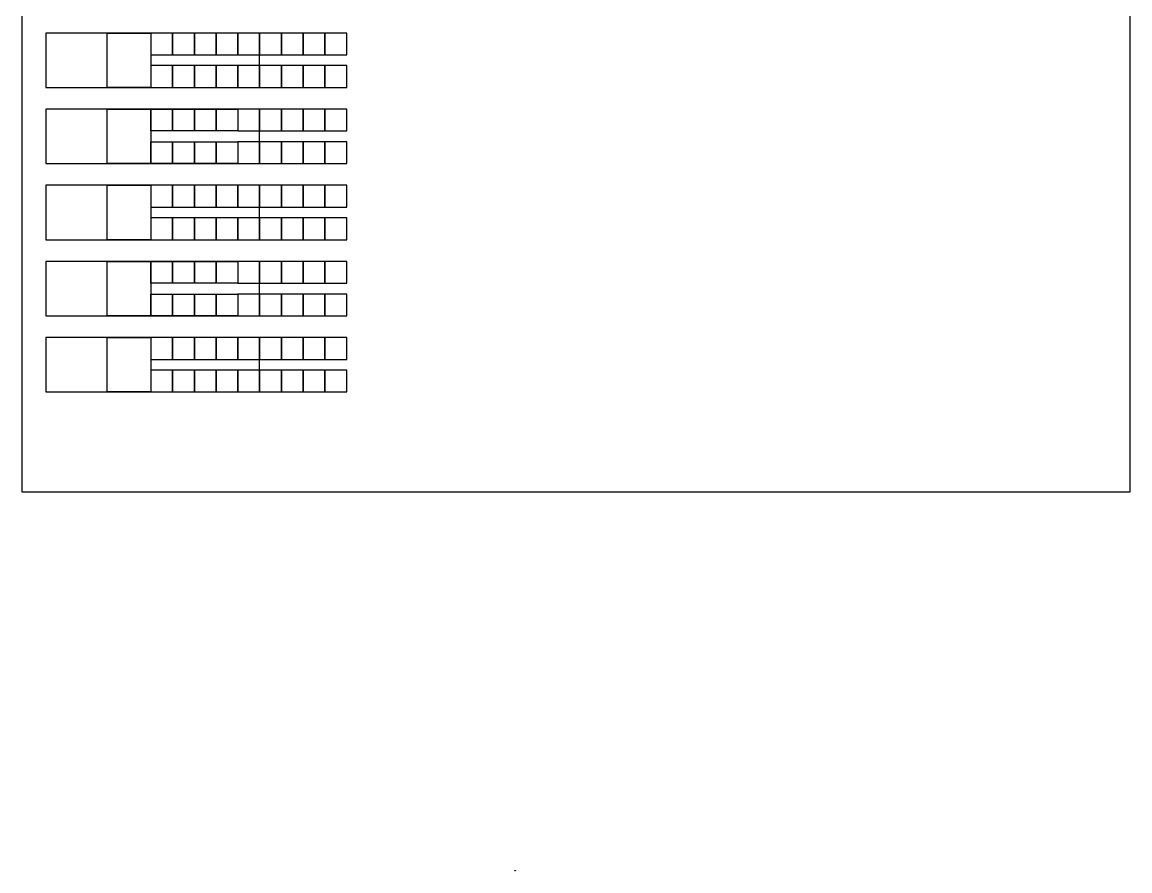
# Model space of a CAD drawing. Header units: millimetres. Extents: x -507089 to 1145492, y -1925330 to 49778.
# Drawn here: x -127141 to 1145492, y -1925330 to -950000 of the extents above; entities that cross this region are included whole.
import ezdxf

# ---------------------------------------------------------------- set-up
doc = ezdxf.new("R2010")
doc.units = ezdxf.units.MM
doc.header["$MEASUREMENT"] = 0
doc.set_wipeout_variables(frame=1)
doc.linetypes.add('ACAD_ISO07W100', pattern=[3, 0, -3])
doc.linetypes.add('HIDDEN', pattern=[0.75, 0.5, -0.25])
doc.layers.get('Defpoints').update_dxf_attribs({"color": 6})
for name, color, linetype, lineweight in [('A-CUA', 25, 'Continuous', 5), ('A-NET KHUAT', 250, 'HIDDEN', 9), ('A-NET THAY', 125, 'Continuous', 18), ('A-TUONG', 7, 'Continuous', 35)]:
    doc.layers.add(name, color=color, linetype=linetype, lineweight=lineweight)
doc.layers.add('A1- MAU 21', color=7, linetype='Continuous', lineweight=5, true_color=0x585858)
doc.layers.add('LUOI GIONG', color=160, linetype='Continuous', plot=False)

# ---------------------------------------------------------------- blocks, each defined once
blk = doc.blocks.new('*U152')
at = {"ltscale": 30}
for p, q in [((150, 0), (150, -40)), ((450, 0), (450, -40)), ((60, -110), (540, -110)), ((150, -20), (450, -20))]:
    blk.add_line(p, q, dxfattribs=at)
for points in [[(0, 0), (50, 0), (50, -40), (60, -40), (60, -110), (0, -110)], [(600, 0), (550, 0), (550, -40), (540, -40), (540, -110), (600, -110)]]:
    blk.add_lwpolyline(points, close=True)
blk.add_lwpolyline([(50, 0), (550, 0), (550, -40), (50, -40)], close=True, dxfattribs=at)
blk = doc.blocks.new('A$C03141FAD')
at = {"linetype": 'ACAD_ISO07W100', "ltscale": 30}
blk.add_wipeout([(0, 0), (630, 0), (630, 220), (0, 220)], dxfattribs=at).dxf.layer = 'A-NET KHUAT'
at = {"layer": 'A-NET THAY'}
blk.add_lwpolyline([(630, 220), (630, 0), (0, 0), (0, 220)], close=True, dxfattribs=at)
at = {"layer": 'A-TUONG', "color": 0}
for points in [[(0, 220), (0, 0)], [(630, 220), (630, 0)]]:
    blk.add_lwpolyline(points, dxfattribs=at)
at = {"layer": 'A-CUA', "xscale": -1, "rotation": 180.000000000005}
blk.add_blockref('*U152', (15, 0), dxfattribs=at)

msp = doc.modelspace()

# ---------------------------------------------------------------- hatches: boundary and pattern name
at = {"layer": 'A1- MAU 21'}
h = msp.add_hatch(color=256, dxfattribs=at)
h.dxf.hatch_style = 1
h.paths.add_polyline_path([(640612, -1234500), (640612, -1234110)])
h = msp.add_hatch(color=256, dxfattribs=at)
h.dxf.hatch_style = 1
h.paths.add_polyline_path([(640612, -1234500), (640612, -1234110)])

# ---------------------------------------------------------------- linework, layer by layer
at = {"layer": 'Defpoints', "color": 2}
msp.add_lwpolyline([(-127141, 49778), (1145492, 49778), (1145492, -1490233), (-127141, -1490233)], close=True, dxfattribs=at)
at = {"layer": 'LUOI GIONG'}
for points in [[(145697, -962500), (-100000, -962500), (-100000, -1025000), (145697, -1025000)], [(-29303, -962500), (20697, -962500), (20697, -1025000), (-29303, -1025000)], [(20697, -987500), (45697, -987500), (45697, -962500), (20697, -962500)], [(45697, -987500), (70697, -987500), (70697, -962500), (45697, -962500)], [(70697, -987500), (95697, -987500), (95697, -962500), (70697, -962500)], [(95697, -987500), (120697, -987500), (120697, -962500), (95697, -962500)], [(120697, -987500), (145697, -987500), (145697, -962500), (120697, -962500)], [(145697, -987500), (170697, -987500), (170697, -962500), (145697, -962500)], [(170697, -987500), (195697, -987500), (195697, -962500), (170697, -962500)], [(195697, -987500), (220697, -987500), (220697, -962500), (195697, -962500)], [(220697, -987500), (245697, -987500), (245697, -962500), (220697, -962500)], [(20697, -1025000), (45697, -1025000), (45697, -1000000), (20697, -1000000)], [(45697, -1025000), (70697, -1025000), (70697, -1000000), (45697, -1000000)], [(70697, -1025000), (95697, -1025000), (95697, -1000000), (70697, -1000000)], [(95697, -1025000), (120697, -1025000), (120697, -1000000), (95697, -1000000)], [(120697, -1025000), (145697, -1025000), (145697, -1000000), (120697, -1000000)], [(120697, -1025000), (145697, -1025000), (145697, -1000000), (120697, -1000000)], [(145697, -1025000), (170697, -1025000), (170697, -1000000), (145697, -1000000)], [(145697, -1025000), (170697, -1025000), (170697, -1000000), (145697, -1000000)], [(170697, -1025000), (195697, -1025000), (195697, -1000000), (170697, -1000000)], [(170697, -1025000), (195697, -1025000), (195697, -1000000), (170697, -1000000)], [(195697, -1025000), (220697, -1025000), (220697, -1000000), (195697, -1000000)], [(195697, -1025000), (220697, -1025000), (220697, -1000000), (195697, -1000000)], [(220697, -1025000), (245697, -1025000), (245697, -1000000), (220697, -1000000)], [(145697, -1050000), (-100000, -1050000), (-100000, -1112500), (145697, -1112500)], [(-29303, -1050000), (20697, -1050000), (20697, -1112500), (-29303, -1112500)], [(20697, -1050000), (45697, -1050000), (45697, -1075000), (20697, -1075000)], [(45697, -1050000), (70697, -1050000), (70697, -1075000), (45697, -1075000)], [(70697, -1050000), (95697, -1050000), (95697, -1075000), (70697, -1075000)], [(95697, -1050000), (120697, -1050000), (120697, -1075000), (95697, -1075000)], [(120697, -1075000), (145697, -1075000), (145697, -1050000), (120697, -1050000)], [(145697, -1075000), (170697, -1075000), (170697, -1050000), (145697, -1050000)], [(170697, -1075000), (195697, -1075000), (195697, -1050000), (170697, -1050000)], [(195697, -1075000), (220697, -1075000), (220697, -1050000), (195697, -1050000)], [(220697, -1075000), (245697, -1075000), (245697, -1050000), (220697, -1050000)], [(20697, -1087500), (45697, -1087500), (45697, -1112500), (20697, -1112500)], [(45697, -1087500), (70697, -1087500), (70697, -1112500), (45697, -1112500)], [(70697, -1087500), (95697, -1087500), (95697, -1112500), (70697, -1112500)], [(95697, -1087500), (120697, -1087500), (120697, -1112500), (95697, -1112500)], [(120697, -1112500), (145697, -1112500), (145697, -1087500), (120697, -1087500)], [(145697, -1112500), (170697, -1112500), (170697, -1087500), (145697, -1087500)], [(170697, -1112500), (195697, -1112500), (195697, -1087500), (170697, -1087500)], [(195697, -1112500), (220697, -1112500), (220697, -1087500), (195697, -1087500)], [(220697, -1112500), (245697, -1112500), (245697, -1087500), (220697, -1087500)], [(145697, -1137500), (-100000, -1137500), (-100000, -1200000), (145697, -1200000)], [(-29303, -1137500), (20697, -1137500), (20697, -1200000), (-29303, -1200000)], [(20697, -1162500), (45697, -1162500), (45697, -1137500), (20697, -1137500)], [(45697, -1162500), (70697, -1162500), (70697, -1137500), (45697, -1137500)], [(70697, -1162500), (95697, -1162500), (95697, -1137500), (70697, -1137500)], [(95697, -1162500), (120697, -1162500), (120697, -1137500), (95697, -1137500)], [(120697, -1162500), (145697, -1162500), (145697, -1137500), (120697, -1137500)], [(145697, -1162500), (170697, -1162500), (170697, -1137500), (145697, -1137500)], [(170697, -1162500), (195697, -1162500), (195697, -1137500), (170697, -1137500)], [(195697, -1162500), (220697, -1162500), (220697, -1137500), (195697, -1137500)], [(220697, -1162500), (245697, -1162500), (245697, -1137500), (220697, -1137500)], [(20697, -1200000), (45697, -1200000), (45697, -1175000), (20697, -1175000)], [(45697, -1200000), (70697, -1200000), (70697, -1175000), (45697, -1175000)], [(70697, -1200000), (95697, -1200000), (95697, -1175000), (70697, -1175000)], [(95697, -1200000), (120697, -1200000), (120697, -1175000), (95697, -1175000)], [(120697, -1200000), (145697, -1200000), (145697, -1175000), (120697, -1175000)], [(145697, -1200000), (170697, -1200000), (170697, -1175000), (145697, -1175000)], [(170697, -1200000), (195697, -1200000), (195697, -1175000), (170697, -1175000)], [(195697, -1200000), (220697, -1200000), (220697, -1175000), (195697, -1175000)], [(220697, -1200000), (245697, -1200000), (245697, -1175000), (220697, -1175000)], [(145697, -1225000), (-100000, -1225000), (-100000, -1287500), (145697, -1287500)], [(-29303, -1225000), (20697, -1225000), (20697, -1287500), (-29303, -1287500)], [(20697, -1225000), (45697, -1225000), (45697, -1250000), (20697, -1250000)], [(45697, -1225000), (70697, -1225000), (70697, -1250000), (45697, -1250000)], [(70697, -1225000), (95697, -1225000), (95697, -1250000), (70697, -1250000)], [(95697, -1225000), (120697, -1225000), (120697, -1250000), (95697, -1250000)], [(120697, -1250000), (145697, -1250000), (145697, -1225000), (120697, -1225000)], [(145697, -1250000), (170697, -1250000), (170697, -1225000), (145697, -1225000)], [(170697, -1250000), (195697, -1250000), (195697, -1225000), (170697, -1225000)], [(195697, -1250000), (220697, -1250000), (220697, -1225000), (195697, -1225000)], [(220697, -1250000), (245697, -1250000), (245697, -1225000), (220697, -1225000)], [(20697, -1262500), (45697, -1262500), (45697, -1287500), (20697, -1287500)], [(45697, -1262500), (70697, -1262500), (70697, -1287500), (45697, -1287500)], [(70697, -1262500), (95697, -1262500), (95697, -1287500), (70697, -1287500)], [(95697, -1262500), (120697, -1262500), (120697, -1287500), (95697, -1287500)], [(120697, -1287500), (145697, -1287500), (145697, -1262500), (120697, -1262500)], [(145697, -1287500), (170697, -1287500), (170697, -1262500), (145697, -1262500)], [(170697, -1287500), (195697, -1287500), (195697, -1262500), (170697, -1262500)], [(195697, -1287500), (220697, -1287500), (220697, -1262500), (195697, -1262500)], [(220697, -1287500), (245697, -1287500), (245697, -1262500), (220697, -1262500)], [(145697, -1312500), (-100000, -1312500), (-100000, -1375000), (145697, -1375000)], [(-29303, -1312500), (20697, -1312500), (20697, -1375000), (-29303, -1375000)], [(20697, -1337500), (45697, -1337500), (45697, -1312500), (20697, -1312500)], [(45697, -1337500), (70697, -1337500), (70697, -1312500), (45697, -1312500)], [(70697, -1337500), (95697, -1337500), (95697, -1312500), (70697, -1312500)], [(95697, -1337500), (120697, -1337500), (120697, -1312500), (95697, -1312500)], [(120697, -1337500), (145697, -1337500), (145697, -1312500), (120697, -1312500)], [(145697, -1337500), (170697, -1337500), (170697, -1312500), (145697, -1312500)], [(170697, -1337500), (195697, -1337500), (195697, -1312500), (170697, -1312500)], [(195697, -1337500), (220697, -1337500), (220697, -1312500), (195697, -1312500)], [(220697, -1337500), (245697, -1337500), (245697, -1312500), (220697, -1312500)], [(20697, -1375000), (45697, -1375000), (45697, -1350000), (20697, -1350000)], [(45697, -1375000), (70697, -1375000), (70697, -1350000), (45697, -1350000)], [(70697, -1375000), (95697, -1375000), (95697, -1350000), (70697, -1350000)], [(95697, -1375000), (120697, -1375000), (120697, -1350000), (95697, -1350000)], [(120697, -1375000), (145697, -1375000), (145697, -1350000), (120697, -1350000)], [(145697, -1375000), (170697, -1375000), (170697, -1350000), (145697, -1350000)], [(170697, -1375000), (195697, -1375000), (195697, -1350000), (170697, -1350000)], [(195697, -1375000), (220697, -1375000), (220697, -1350000), (195697, -1350000)], [(220697, -1375000), (245697, -1375000), (245697, -1350000), (220697, -1350000)]]:
    msp.add_lwpolyline(points, close=True, dxfattribs=at)

# ---------------------------------------------------------------- block references
at = {"layer": 'A-TUONG', "color": 0}
msp.add_blockref('A$C03141FAD', (439029, -1925330, 0), dxfattribs=at)

doc.saveas('drawing.dxf')
